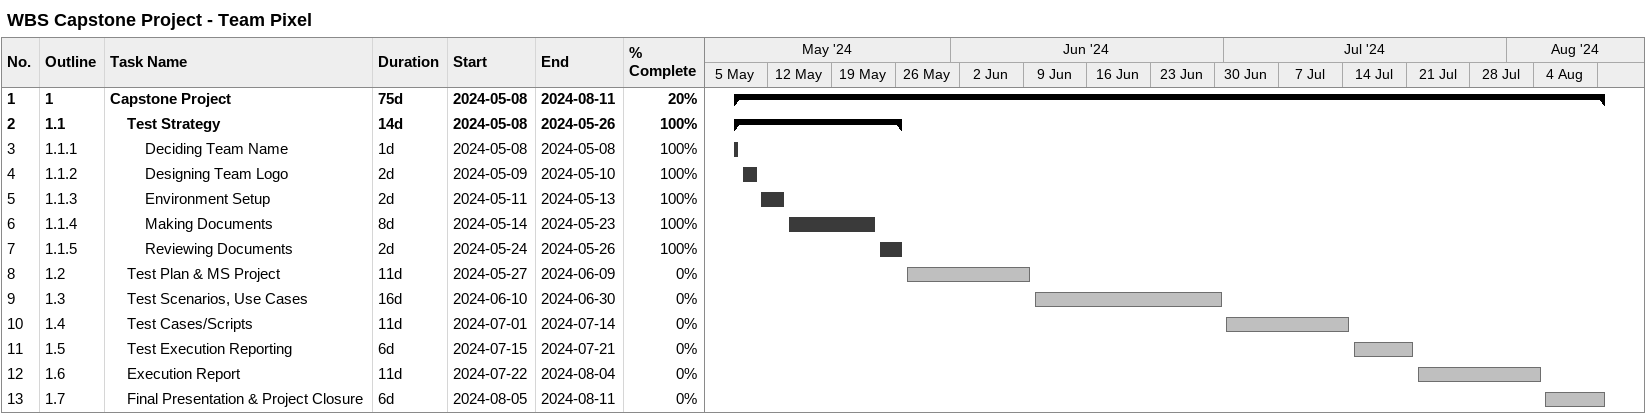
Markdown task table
WBS Capstone Project - Team Pixel

| ID | WBS | Task | Duration | Start | Finish | % complete |
|---|---|---|---|---|---|---|
| 1 | 1 | **Capstone Project** | 75d | 2024-05-08 | 2024-08-11 | 20 |
| 2 | 1.1 | **Test Strategy** | 14d | 2024-05-08 | 2024-05-26 | 100 |
| 3 | 1.1.1 | Deciding Team Name | 1d | 2024-05-08 | 2024-05-08 | 100 |
| 4 | 1.1.2 | Designing Team Logo | 2d | 2024-05-09 | 2024-05-10 | 100 |
| 5 | 1.1.3 | Environment Setup | 2d | 2024-05-11 | 2024-05-13 | 100 |
| 6 | 1.1.4 | Making Documents | 8d | 2024-05-14 | 2024-05-23 | 100 |
| 7 | 1.1.5 | Reviewing Documents | 2d | 2024-05-24 | 2024-05-26 | 100 |
| 8 | 1.2 | Test Plan & MS Project | 11d | 2024-05-27 | 2024-06-09 | 0 |
| 9 | 1.3 | Test Scenarios, Use Cases | 16d | 2024-06-10 | 2024-06-30 | 0 |
| 10 | 1.4 | Test Cases/Scripts | 11d | 2024-07-01 | 2024-07-14 | 0 |
| 11 | 1.5 | Test Execution Reporting | 6d | 2024-07-15 | 2024-07-21 | 0 |
| 12 | 1.6 | Execution Report | 11d | 2024-07-22 | 2024-08-04 | 0 |
| 13 | 1.7 | Final Presentation & Project Closure | 6d | 2024-08-05 | 2024-08-11 | 0 |
